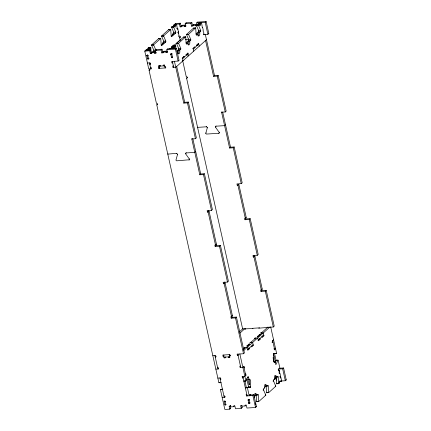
<?xml version="1.0" encoding="UTF-8"?>
<svg xmlns="http://www.w3.org/2000/svg" width="431" height="431" viewBox="0 0 431 431"><rect width="100%" height="100%" fill="white"/><g stroke="black" fill="none" stroke-linecap="round" stroke-linejoin="round"><path stroke-width="0.65" d="M189.236 159.777L176.834 160.811A0.77 0.646 48.1 0 1 175.972 160.02L177.626 154.093M219.088 132.974L218.743 133.281L206.627 134.057A0.77 0.646 48.1 0 1 205.765 133.265L207.478 127.29M274.811 362.778L275.964 360.354L278.027 360.224L276.007 364.459A0.77 0.345 86.3 0 1 275.538 364.017L275.059 361.868A2.694 1.201 86.3 0 1 273.421 360.327A2.694 1.201 86.3 0 1 273.938 356.852L273.453 354.702A0.77 0.345 86.3 0 1 273.604 353.711M146.912 55.378L147.515 58.788A0.576 0.485 48.1 0 0 148.151 59.289A0.576 0.485 48.1 0 0 148.55 58.724L148.894 58.411M246.785 346.034L247.782 345.985L249.921 344.003L248.902 344.137L246.801 346.012L247.83 345.948M257.431 336.471L258.433 336.422L260.572 334.44L259.548 334.575L257.452 336.449L258.481 336.385M150.494 67.441L151.184 67.398L151.502 68.831L148.76 69.008L144.751 51.09L146.319 49.678L148.383 49.549A0.77 0.345 86.3 0 1 148.776 49.764A1.541 0.69 86.3 0 0 149.083 50.206M147.795 49.797A1.541 0.69 86.3 0 0 147.876 48.859A0.77 0.345 86.3 0 1 148.059 48.121L148.706 47.539L150.769 47.405A0.77 0.345 86.3 0 1 150.802 47.62L151.141 52.857M152.773 52.356A2.694 1.201 86.3 0 0 152.703 51.984L153.625 51.154A0.77 0.345 86.3 0 0 153.77 50.163L151.615 45.169A0.77 0.345 86.3 0 1 151.556 44.975L158.683 38.58L160.747 38.445A0.77 0.345 86.3 0 1 160.779 38.666L161.199 45.207A0.77 0.345 86.3 0 0 161.668 45.648L165.66 42.066A0.77 0.345 86.3 0 0 165.811 41.069L163.656 36.08A0.77 0.345 86.3 0 1 163.597 35.886L170.724 29.486A0.77 0.345 86.3 0 1 170.757 29.707L171.182 36.247A0.77 0.345 86.3 0 0 171.646 36.689L175.638 33.106A0.77 0.345 86.3 0 0 175.789 32.109L173.634 27.121A0.77 0.345 86.3 0 1 173.574 26.927L174.221 26.345A0.77 0.345 86.3 0 1 174.62 26.566A1.541 0.69 86.3 0 0 175.412 26.997A1.541 0.69 86.3 0 0 175.778 25.526A0.77 0.345 86.3 0 1 175.961 24.788L176.608 24.206L177.367 29.26M162.816 44.177A2.694 1.201 86.3 0 0 162.681 43.025L163.602 42.195A0.77 0.345 86.3 0 0 163.748 41.204L161.593 36.209A0.77 0.345 86.3 0 1 161.533 36.015L168.661 29.62L170.724 29.486M172.793 35.218A2.694 1.201 86.3 0 0 172.659 34.065L173.58 33.235A0.77 0.345 86.3 0 0 173.725 32.244L171.57 27.25A0.77 0.345 86.3 0 1 171.516 27.061L172.163 26.48L174.221 26.345M173.655 26.501A1.541 0.69 86.3 0 0 173.715 25.655A0.77 0.345 86.3 0 1 173.898 24.917L175.471 23.506L180.39 23.193L181.031 26.059L180.11 26.889L179.468 24.023L180.39 23.193M147.736 50.131L148.383 49.549M149.573 50.201A1.541 0.69 86.3 0 0 149.934 48.725A0.77 0.345 86.3 0 1 150.117 47.986L150.769 47.405M151.556 44.975L153.619 44.846L160.747 38.445M149.676 50.772L150.597 49.948L151.238 52.814L150.317 53.643L149.676 50.772L144.751 51.09M146.831 55.712L147.693 54.936M176.915 28.699L177.432 28.236M146.96 55.416A0.587 0.496 48.1 0 1 147.892 55.637L148.092 55.437M177.884 28.688L178.342 31.969A0.576 0.485 48.1 0 1 177.804 32.53M150.317 53.643L151.69 53.552L151.529 52.835L152.45 52.011L155.424 51.817L155.586 52.534L154.664 53.363L154.503 52.647L155.424 51.817M180.11 26.889L181.483 26.803L181.322 26.086L182.243 25.257L185.222 25.068L185.378 25.785L184.457 26.609L184.301 25.892L185.222 25.068M154.664 53.363L156.038 53.277L155.397 50.411L156.318 49.581L162.04 49.215L162.681 52.081L161.76 52.911L161.119 50.044L162.04 49.215M163.807 43.526A2.694 1.201 86.3 0 0 163.71 42.955L161.56 44.889A2.694 1.201 86.3 0 0 161.706 45.411M173.785 34.566A2.694 1.201 86.3 0 0 173.688 33.995L171.538 35.929A2.694 1.201 86.3 0 0 171.683 36.452M184.457 26.609L185.831 26.523L185.19 23.657L186.111 22.827L191.838 22.466L192.479 25.332L191.558 26.156L190.917 23.29L191.838 22.466M154.686 51.919L155.683 51.025A0.77 0.345 86.3 0 0 155.806 50.815M147.919 58.427L147.515 58.788L148.55 58.724L147.86 55.647M178.342 31.969L178.633 31.711M161.76 52.911L163.133 52.824L162.972 52.108L163.893 51.278L166.872 51.09L167.034 51.806L166.113 52.63L165.951 51.914L166.872 51.09M191.558 26.156L192.932 26.07L192.77 25.354L193.691 24.524L196.665 24.335L196.827 25.052L195.906 25.882L195.744 25.165L196.665 24.335M150.726 63.508L149.805 64.338L150.489 64.294L150.171 62.856L147.424 63.034M180.25 40.492L179.598 37.583L180.519 36.754M166.113 52.63L167.487 52.544L166.845 49.678L167.767 48.848L176.349 48.304L179.021 60.248L178.1 61.078L171.689 61.488L172.007 62.921L172.696 62.872M197.161 25.257L196.638 22.924L197.56 22.1L206.147 21.55L208.814 33.494L207.893 34.324L203.486 34.604M169.221 48.908L169.836 48.358M166.668 52.059L167.643 51.187M170.121 48.956L172.088 47.178L171.759 47.06M171.63 46.747L172.659 46.683L173.17 46.225L173.009 45.508L173.623 44.953L173.882 46.101M180.131 39.97L174.399 45.12L175.083 45.077L174.469 45.627L172.82 45.734M170.628 48.671L171.274 48.089L173.332 47.954A0.77 0.345 86.3 0 1 173.731 48.175A1.541 0.69 86.3 0 0 173.898 48.466M172.788 48.013A1.541 0.69 86.3 0 0 172.831 47.265A0.77 0.345 86.3 0 1 173.014 46.526L173.661 45.945L175.719 45.815A0.77 0.345 86.3 0 1 175.751 46.031L175.923 48.649M177.082 50.906L178.579 49.56A0.77 0.345 86.3 0 0 178.725 48.568L176.57 43.579A0.77 0.345 86.3 0 1 176.511 43.386L183.638 36.985L185.696 36.856A0.77 0.345 86.3 0 1 185.729 37.071L186.154 43.617A0.77 0.345 86.3 0 0 186.623 44.054L187.544 43.229A2.694 1.201 86.3 0 0 189.182 44.77A2.694 1.201 86.3 0 0 189.694 41.301L190.615 40.471A0.77 0.345 86.3 0 0 190.761 39.48L188.606 34.485A0.77 0.345 86.3 0 1 188.552 34.291L195.674 27.896A0.77 0.345 86.3 0 1 195.706 28.112L196.132 34.658A0.77 0.345 86.3 0 0 196.601 35.1L197.522 34.27A2.694 1.201 86.3 0 0 199.16 35.811A2.694 1.201 86.3 0 0 199.672 32.341L200.593 31.511A0.77 0.345 86.3 0 0 200.738 30.52L198.583 25.526A0.77 0.345 86.3 0 1 198.529 25.337L199.176 24.756A0.77 0.345 86.3 0 1 199.569 24.971A1.541 0.69 86.3 0 0 200.367 25.407A1.541 0.69 86.3 0 0 200.727 23.931A0.77 0.345 86.3 0 1 200.911 23.193L201.563 22.611L202.322 27.665L202.629 27.39L203.297 30.375L202.99 30.649L203.911 33.122L203.604 33.397L203.922 34.83L204.741 34.097M186.057 42.841L188.557 40.6A0.77 0.345 86.3 0 0 188.703 39.609L186.548 34.62A0.77 0.345 86.3 0 1 186.488 34.426L193.616 28.026L195.674 27.896M196.035 33.882L198.535 31.641A0.77 0.345 86.3 0 0 198.68 30.649L196.525 25.661A0.77 0.345 86.3 0 1 196.466 25.467L197.112 24.885L199.176 24.756M198.502 25.251A1.541 0.69 86.3 0 0 198.669 24.061A0.77 0.345 86.3 0 1 198.853 23.322L199.499 22.741M172.686 48.536L173.332 47.954M174.609 48.514A1.541 0.69 86.3 0 0 174.889 47.135A0.77 0.345 86.3 0 1 175.072 46.397L175.719 45.815M176.511 43.386L178.574 43.251L185.696 36.856M220.952 382.631L218.889 382.766L156.765 104.841L157.455 104.798L157.132 103.365L156.448 103.408L149.078 70.442L149.999 69.612M166.845 49.678L175.428 49.129L176.349 48.304M196.638 22.924L205.221 22.38L206.147 21.55M172.702 56.989L172.47 57.194A0.576 0.485 48.1 0 1 172.077 57.765A0.576 0.485 48.1 0 1 171.441 57.258L170.751 54.187L171.328 53.67M171.592 53.541L170.773 54.274L171.802 54.209M172.184 53.756L171.786 54.117L172.47 57.194L171.441 57.258L171.673 57.054M159.739 65.442L158.92 66.175L164.642 65.814M176.996 51.839L178.687 50.325L179.716 50.255L180.637 49.43A0.77 0.345 86.3 0 0 180.783 48.439L178.628 43.445A0.77 0.345 86.3 0 1 178.574 43.251M186.661 43.817A2.694 1.201 86.3 0 1 186.515 43.294L188.665 41.365L189.694 41.301M196.638 34.857A2.694 1.201 86.3 0 1 196.493 34.335L198.643 32.406L199.672 32.341M159.087 66.891L158.398 66.94L158.721 68.373L159.621 67.451M172.007 62.921L172.928 62.091M183.396 56.994L184.139 56.326L184.301 57.043L183.272 57.107M182.561 58.605L188.088 53.638M193.207 49.042L198.739 44.081L197.64 44.151M173.391 65.981L172.702 66.024L173.025 67.457L173.946 66.633M206.487 39.7L175.773 67.284L173.025 67.457M156.765 104.841L157.687 104.016M252.975 328.541L242.637 328.945L186.564 78.092L187.485 77.262M174.436 61.31L183.778 103.117L184.7 102.292L188.363 102.055L196.374 137.893L195.453 138.723L191.79 138.954L199.801 174.792L203.464 174.555L204.386 173.731L212.397 209.568L211.476 210.393L207.133 210.673L207.456 212.106L208.141 212.057L209.062 211.233L216.432 244.199L215.511 245.029L214.827 245.072L215.144 246.505L219.487 246.23L220.408 245.401L228.419 281.238L227.493 282.068L223.156 282.343L223.473 283.776L224.163 283.733L225.084 282.903L232.454 315.875L231.533 316.699L230.844 316.747L231.167 318.18L235.504 317.9L236.425 317.076L244.436 352.908L243.515 353.738L237.104 354.147L237.427 355.58L238.111 355.537M205.565 40.53L213.577 76.368L214.498 75.538L218.161 75.306L226.173 111.139L225.251 111.968L221.588 112.2L229.599 148.038L233.257 147.806L234.178 146.976L242.19 182.814L241.268 183.638L236.931 183.918L237.249 185.352L237.939 185.308L238.86 184.479L246.23 217.45L245.309 218.275L244.619 218.318L244.943 219.751L249.28 219.476L250.201 218.646L258.212 254.484L257.291 255.314L252.949 255.588L253.272 257.021L253.956 256.978L254.877 256.154L262.247 289.12L261.326 289.95L260.642 289.993L260.96 291.426L265.302 291.151L266.223 290.322L274.235 326.159L273.313 326.984L258.697 328.174M183.778 103.117L187.442 102.885L188.363 102.055M213.577 76.368L217.24 76.131L218.161 75.306M168.015 153.91L167.783 154.115L176.758 153.307M197.807 127.156L197.576 127.366L206.266 126.811L206.611 126.498M191.79 138.954L192.253 138.54M221.588 112.2L221.992 111.839M205.765 133.265L206.11 132.953M188.945 160.036A0.77 0.646 48.1 0 0 189.441 159.158L185.616 153.824A0.77 0.646 48.1 0 1 186.106 152.946L186.337 152.741M218.743 133.281A0.77 0.646 48.1 0 0 219.234 132.403L215.408 127.075A0.77 0.646 48.1 0 1 215.899 126.197L216.13 125.987M185.616 153.824L185.901 153.565M215.408 127.075L215.699 126.816M195.717 151.567L194.796 152.391L186.106 152.946M225.51 124.812L224.589 125.642L215.899 126.197M189.441 159.158L189.726 158.899M219.234 132.403L219.519 132.145M199.801 174.792L200.722 173.962L204.386 173.731M229.599 148.038L230.52 147.208L234.178 146.976M207.456 212.106L208.378 211.276L209.062 211.233M237.249 185.352L238.171 184.522L238.86 184.479M215.144 246.505L216.066 245.681L220.408 245.401M244.943 219.751L245.864 218.926L250.201 218.646M223.473 283.776L224.4 282.946L225.084 282.903M253.272 257.021L254.193 256.197L254.877 256.154M231.167 318.18L232.088 317.351L236.425 317.076M260.96 291.426L261.881 290.596L266.223 290.322M239.194 332.032L243.073 328.551M239.803 333.206L245.131 328.417M216.141 356.168L215.22 356.997L215.909 356.954L215.586 355.521L212.839 355.694M230.456 355.257L229.534 356.087L230.219 356.038L229.901 354.605L222.805 355.058L223.123 356.491L224.045 355.667M223.484 355.015L224.131 357.881L225.052 357.057M228.322 356.89L228.478 357.606L229.4 356.776M218.722 368.268L217.903 369.001L214.902 355.564M248.218 349.045L248.38 349.762L247.766 350.311L247.125 347.445L244.377 347.618L243.763 348.173L244.447 348.129M258.864 339.483L259.026 340.199L258.411 340.749L257.77 337.882L255.023 338.06L254.409 338.61L255.098 338.567M261.854 332.5L260.556 333.093L263.298 332.921L263.939 335.787L263.325 336.336L263.169 335.62M243.122 349.315L245.061 347.575M250.589 342.613L255.712 338.017M261.24 333.05L268.023 326.957M237.427 355.58L238.348 354.751M243.73 350.489L270.086 326.827M247.604 349.595L253.132 344.628M258.25 340.032L263.783 335.07M248.315 348.097L249.344 348.032L249.506 348.749L248.892 349.299L248.73 348.582M252.006 345.64L252.167 346.357L251.553 346.912L251.392 346.195M251.203 342.058L249.905 342.656L252.652 342.478L253.293 345.344L252.679 345.899L252.518 345.183M259.99 338.47L260.152 339.186L259.537 339.741L259.376 339.019M262.657 336.078L262.813 336.794L262.199 337.349L262.043 336.633M273.572 339.827L272.344 340.932L272.667 342.365L272.974 342.09L271.945 342.155M244.097 368.015L244.404 367.74L244.086 366.307L242.858 367.411L240.11 367.584L239.787 366.151L240.476 366.108M245.46 374.108L245.767 373.833L246.09 375.266L244.862 376.371L242.114 376.543L242.432 377.976L243.122 377.933M274.337 348.183L274.03 348.458L274.348 349.891L275.576 348.787M242.432 377.976L243.353 377.152M222.568 397.161L222.186 397.506L224.934 397.328L224.61 395.895L223.926 395.938M224.783 401.051L224.152 401.622L225.063 405.011M225.413 401.347L224.152 401.622A0.576 0.485 48.1 0 1 224.546 401.051A0.576 0.485 48.1 0 1 225.181 401.552L225.866 404.628A0.587 0.496 48.1 0 1 225.09 404.962M226.076 404.332L224.815 404.607M229.965 406.363L230.79 405.84M222.439 389.285L220.376 389.419L224.853 409.45L229.777 409.138L230.698 408.308L230.138 405.797M229.777 409.138L229.136 406.271L230.51 406.18L230.671 406.896L233.645 406.708L234.55 405.792M246.818 394.478L246.133 394.521L246.451 395.954L247.372 395.13M247.367 395.706L247.135 395.911L242.798 376.5M250.605 395.486L250.427 394.677L249.199 395.782L247.389 387.695L245.331 387.825M278.173 369.335L279.913 368.198L278.108 360.111L276.045 360.246M278.491 370.768L279.315 370.461L279.606 371.775L278.787 372.082M246.451 395.954L252.862 395.545L253.784 394.721L256.45 406.665L255.529 407.494L246.947 408.038L246.306 405.172L244.932 405.259L245.094 405.975L242.114 406.169L241.958 405.452L240.584 405.539L241.225 408.405L235.498 408.771L234.857 405.905L233.483 405.991L233.645 406.708M278.248 369.076L282.655 368.796L283.576 367.966L286.249 379.91L285.327 380.74L280.764 381.031M248.935 399.316L248.073 400.092L248.983 403.481M249.102 400.027A0.576 0.485 48.1 0 0 248.466 399.521A0.576 0.485 48.1 0 0 248.073 400.092L249.333 399.823M279.105 373.515L279.929 373.208L280.597 376.193L279.773 376.505M241.225 408.405L242.147 407.575L241.662 405.426M254.511 396.466L255.798 395.308L256.828 395.238L257.749 394.413A0.77 0.345 86.3 0 1 258.217 394.855L258.643 401.396A0.77 0.345 86.3 0 0 258.675 401.617L256.612 401.746A0.77 0.345 86.3 0 1 256.58 401.53L256.159 394.985M264.489 387.507L265.776 386.348L266.805 386.278L267.726 385.454A0.77 0.345 86.3 0 1 268.195 385.896L268.621 392.436A0.77 0.345 86.3 0 0 268.653 392.657L266.59 392.786A0.77 0.345 86.3 0 1 266.557 392.571L266.137 386.025L268.195 385.896M274.466 378.547L275.754 377.389L276.783 377.324L277.704 376.495A0.77 0.345 86.3 0 1 278.173 376.936L278.598 383.482A0.77 0.345 86.3 0 0 278.631 383.698L276.573 383.827A0.77 0.345 86.3 0 1 276.535 383.612L276.115 377.066A0.77 0.345 86.3 0 0 276.066 376.904M254.101 397.689L254.678 397.172A2.694 1.201 86.3 0 1 255.195 393.697A2.694 1.201 86.3 0 1 256.828 395.238M263.222 389.069L264.656 388.212A2.694 1.201 86.3 0 1 265.173 384.738A2.694 1.201 86.3 0 1 266.805 386.278M273.2 380.115L274.633 379.253A2.694 1.201 86.3 0 1 275.15 375.778A2.694 1.201 86.3 0 1 276.783 377.324M245.094 405.975L245.966 404.924M274.331 379.258L274.886 379.226L275.77 378.219M249.048 402.802L248.741 403.077L249.77 403.012M248.762 403.168L249.22 402.753M250.136 402.791L249.791 403.104L248.994 399.268M280.096 377.939L280.915 377.626L281.664 380.972L281.017 381.554L279.083 381.677M256.612 401.746L257.059 401.347M266.59 392.786L267.037 392.388M276.573 383.827L277.058 383.391M255.782 404.213L255.825 404.176A0.77 0.345 86.3 0 0 255.766 403.982L255.362 403.044M258.675 401.617L265.803 395.216A0.77 0.345 86.3 0 0 265.744 395.022L263.589 390.033A0.77 0.345 86.3 0 1 263.734 389.037M268.653 392.657L275.781 386.257A0.77 0.345 86.3 0 0 275.721 386.063L273.566 381.074A0.77 0.345 86.3 0 1 273.712 380.077M278.631 383.698L279.277 383.116A0.77 0.345 86.3 0 0 279.46 382.378A1.541 0.69 86.3 0 1 279.827 380.902A1.541 0.69 86.3 0 1 280.619 381.338A0.77 0.345 86.3 0 0 281.017 381.554M273.297 353.722L276.524 353.506M222.811 389.209L220.473 389.371L222.531 389.236M243.924 381.063L245.982 380.934L248.003 376.694A0.77 0.345 86.3 0 1 248.471 377.136L248.951 379.285A2.694 1.201 86.3 0 1 250.589 380.826A2.694 1.201 86.3 0 1 250.077 384.301L250.556 386.451A0.77 0.345 86.3 0 1 250.411 387.442L245.428 387.776L247.486 387.647M179.468 24.023L174.55 24.335L174.797 25.451M185.19 23.657L190.917 23.29M173.898 24.917L175.961 24.788M198.853 23.322L200.911 23.193M173.715 25.655L175.778 25.526M198.669 24.061L200.727 23.931M181.031 26.059L182.06 25.995M185.378 25.785L185.982 25.747M192.479 25.332L193.336 25.273M196.827 25.052L197.172 25.03M174.62 26.566L172.556 26.695A0.77 0.345 86.3 0 0 172.163 26.48M181.322 26.086L184.301 25.892M192.77 25.354L195.744 25.165M199.569 24.971L197.511 25.1A0.77 0.345 86.3 0 0 197.112 24.885M171.516 27.061L173.574 26.927M196.466 25.467L198.529 25.337M171.57 27.25L173.634 27.121M196.525 25.661L198.583 25.526M195.906 25.882L196.762 25.828M170.757 29.707L168.693 29.836A0.77 0.345 86.3 0 0 168.661 29.62M195.706 28.112L193.648 28.241A0.77 0.345 86.3 0 0 193.616 28.026M173.725 32.244L175.789 32.109M198.68 30.649L200.738 30.52M173.58 33.235L175.638 33.106M198.535 31.641L200.593 31.511M172.659 34.065L173.688 33.995M161.533 36.015L163.597 35.886M186.488 34.426L188.552 34.291M161.593 36.209L163.656 36.08M186.548 34.62L188.606 34.485M196.493 34.335L197.522 34.27M208.415 33.521L208.814 33.494M178.59 36.193L179.964 36.107L180.287 37.54L179.598 37.583M160.779 38.666L158.716 38.795A0.77 0.345 86.3 0 0 158.683 38.58M185.729 37.071L183.671 37.201A0.77 0.345 86.3 0 0 183.638 36.985M185.378 39.636L188.412 39.7M163.748 41.204L165.811 41.069M188.703 39.609L190.761 39.48M163.602 42.195L165.66 42.066M188.557 40.6L190.615 40.471M162.681 43.025L163.71 42.955M151.615 45.169L153.678 45.039L155.833 50.028A0.77 0.345 86.3 0 1 155.866 50.238M176.57 43.579L178.628 43.445M186.515 43.294L187.544 43.229M150.802 47.62L148.738 47.755A0.77 0.345 86.3 0 0 148.706 47.539M175.751 46.031L173.693 46.16A0.77 0.345 86.3 0 0 173.661 45.945M148.059 48.121L150.117 47.986M173.014 46.526L175.072 46.397M196.579 45.158L197.608 45.088L197.452 44.371L196.838 44.926L196.994 45.643M147.876 48.859L149.934 48.725M172.831 47.265L174.889 47.135M148.776 49.764L146.718 49.899A0.77 0.345 86.3 0 0 146.319 49.678M171.274 48.089A0.77 0.345 86.3 0 1 171.673 48.304L173.731 48.175M150.597 49.948L145.673 50.26L145.84 51.009M193.918 47.545L194.947 47.48L194.79 46.763L194.176 47.318L194.333 48.035M153.77 50.163L155.833 50.028M178.725 48.568L180.783 48.439M155.397 50.411L161.119 50.044M192.792 48.558L193.821 48.493L193.664 47.776L193.05 48.326L193.686 51.192M153.625 51.154L155.683 51.025M178.579 49.56L180.637 49.43M151.238 52.814L152.353 52.744M155.586 52.534L156.27 52.49M162.681 52.081L163.543 52.027M167.034 51.806L167.46 51.779M151.529 52.835L154.503 52.647M162.972 52.108L165.951 51.914M147.881 55.734L146.852 55.798L147.774 54.974L147.935 55.712M185.933 54.715L186.962 54.651L186.801 53.934L186.187 54.484L186.348 55.206M187.469 55.863L188.568 55.793L187.927 52.921L187.313 53.476L187.474 54.193M182.146 58.12L183.175 58.056L183.013 57.334L182.399 57.889L183.04 60.755M178.617 60.275L179.021 60.248M164.809 66.53L165.499 66.482L165.816 67.92L158.721 68.373M149.078 70.442L149.762 70.398L149.444 68.96M186.564 78.092L187.248 78.043L186.93 76.61L186.24 76.659L182.631 60.496M246.23 217.45L245.541 217.493L245.864 218.926M216.432 244.199L215.748 244.248L216.066 245.681M261.563 289.163L262.247 289.12M232.454 315.875L231.765 315.918L232.088 317.351M252.598 328.309L259.694 327.856M259.5 334.612L260.529 334.548M262.91 335.851L263.939 335.787M261.784 336.864L262.813 336.794M259.123 339.251L260.152 339.186M257.997 340.264L259.026 340.199M248.849 344.175L249.883 344.11M252.264 345.414L253.293 345.344M251.138 346.422L252.167 346.357M248.471 348.814L249.506 348.749M223.123 356.491L223.813 356.448M274.466 353.641L276.621 353.458L270.711 327.032M223.964 357.164L229.691 356.803M224.131 357.881L225.505 357.795L225.343 357.078M228.478 357.606L229.852 357.52L229.206 354.648M273.863 362.051A2.694 1.201 86.3 0 0 274.03 361.938L275.059 361.868M217.585 367.568L218.269 367.524L218.592 368.958L215.845 369.135M279.169 368.246L283.576 367.966M278.668 370.504L279.315 370.461M279.094 371.808L279.606 371.775M217.844 378.095L220.591 377.917L220.914 379.35L220.225 379.393M247.442 377.2L248.471 377.136M276.934 376.543L277.704 376.495M276.115 377.066L278.173 376.936M250.077 384.301L249.043 384.366L247.922 379.35L248.951 379.285M280.403 377.658L280.915 377.626M275.253 378.434L275.808 378.396M218.97 382.658L221.033 382.523M243.844 381.171L245.902 381.042L239.851 353.97M285.71 379.948L286.249 379.91M273.049 381.106L273.566 381.074M279.46 381.408L280.619 381.338M278.949 382.41L279.46 382.378M278.636 383.154L279.277 383.116M276.535 383.612L278.598 383.482M250.411 387.442L248.348 387.577A0.77 0.345 86.3 0 0 248.493 386.585L250.556 386.451M267.215 385.486L267.726 385.454M275.204 386.095L275.721 386.063M275.264 386.289L275.781 386.257M263.072 390.066L263.589 390.033M266.557 392.571L268.621 392.436M249.781 394.721L250.427 394.677M249.377 395.001L253.784 394.721M257.237 394.446L257.749 394.413M256.671 394.952L258.217 394.855M265.227 395.055L265.744 395.022M265.286 395.249L265.803 395.216M256.58 401.53L258.643 401.396M255.378 404.009L255.766 403.982M229.971 405.824L230.612 405.786M230.084 408.346L230.698 408.308M241.43 407.624L242.147 407.575M255.917 406.697L256.45 406.665M224.653 396.579L225.165 396.547L224.244 397.371L219.907 377.96M205.221 22.38L207.893 34.324M217.24 76.131L225.251 111.968M233.257 147.806L241.268 183.638M249.28 219.476L257.291 255.314M265.302 291.151L273.313 326.984M282.655 368.796L285.327 380.74M205.285 34.324L214.498 75.538M222.698 112.216L230.52 147.208M253.978 255.238L254.193 256.197M261.671 289.643L261.881 290.596M237.939 185.308L245.309 218.275M253.956 256.978L261.326 289.95M272.651 340.657L274.655 349.616M278.685 369.302L279.008 370.735M279.299 372.05L279.622 373.483M280.29 376.468L280.608 377.906M274.542 353.512L276.239 361.097M273.48 353.711L275.457 362.552M273.065 357.633L274.03 361.938M197.56 22.1L197.678 22.633M276.503 380.212L276.099 378.418L274.73 378.51L274.886 379.226M199.219 46.23L198.578 43.364L197.964 43.914L198.12 44.63M193.691 24.524L193.831 25.154M261.17 332.543L261.407 333.616M186.111 22.827L186.235 23.366M188.622 38.973L188.864 40.051M255.023 338.06L255.265 339.132M182.243 25.257L182.378 25.838M245.384 328.767L245.525 329.397M177.561 28.204L177.734 28.958M178.035 32.244L178.359 33.677L178.666 33.402L178.973 36.425M183.525 56.876L183.687 57.592M175.471 23.506L175.638 24.255M244.377 347.618L244.614 348.695M175.428 49.129L178.1 61.078M187.442 102.885L195.453 138.723M203.464 174.555L211.476 210.393M219.487 246.23L227.493 282.068M235.504 317.9L243.515 353.738M252.862 395.545L255.529 407.494M172.659 46.683L172.497 45.966L171.883 46.516L172.141 47.663M246.688 378.51L248.493 386.585M176.694 66.455L184.7 102.292M192.899 138.965L200.722 173.962M243.779 366.582L245.783 375.541M208.162 210.323L208.378 211.276M224.185 281.993L224.4 282.946M208.141 212.057L215.511 245.029M224.163 283.733L231.533 316.699M171.754 53.708L171.818 54.004M244.889 380.896L246.44 387.846M172.373 61.439L173.709 67.414M237.793 354.104L240.794 367.541M167.767 48.848L167.885 49.387M163.893 51.278L164.028 51.86M165.127 67.963L164.491 65.097L163.117 65.183L163.274 65.9L164.146 64.849M160.3 66.088L160.138 65.372L158.764 65.458L159.4 68.33M156.318 49.581L156.437 50.12M159.826 65.259L159.987 65.975M152.45 52.011L152.579 52.593M225.154 401.153L225.23 401.493M149.482 62.904L150.818 68.874M170.751 54.187L170.832 53.853A0.587 0.496 48.1 0 1 171.813 54.112M153.678 45.039A0.77 0.345 86.3 0 1 153.619 44.846M230.224 406.347A0.77 0.345 86.3 0 1 229.938 406.309M148.927 58.454A0.576 0.485 48.1 0 1 148.77 58.395M176.473 153.565A0.77 0.646 48.1 0 1 177.335 154.352M249.824 403.109A0.587 0.496 48.1 0 1 249.016 403.438M176.92 28.532A0.587 0.496 48.1 0 1 177.685 28.882M206.266 126.811A0.77 0.646 48.1 0 1 207.133 127.603M179.716 50.255A2.694 1.201 86.3 0 1 179.199 53.73A2.694 1.201 86.3 0 1 177.567 52.189M171.748 48.461A1.541 0.69 86.3 0 1 171.673 48.304M178.687 50.325A2.694 1.201 86.3 0 1 178.213 53.762M188.665 41.365A2.694 1.201 86.3 0 1 188.11 44.872M198.643 32.406A2.694 1.201 86.3 0 1 198.007 35.967M247.922 379.35A2.694 1.201 86.3 0 1 249.56 380.891A2.694 1.201 86.3 0 1 249.043 384.366M254.893 393.67A2.694 1.201 86.3 0 1 255.798 395.308M264.871 384.711A2.694 1.201 86.3 0 1 265.776 386.348M274.762 375.708A2.694 1.201 86.3 0 1 275.754 377.389"/></g></svg>
